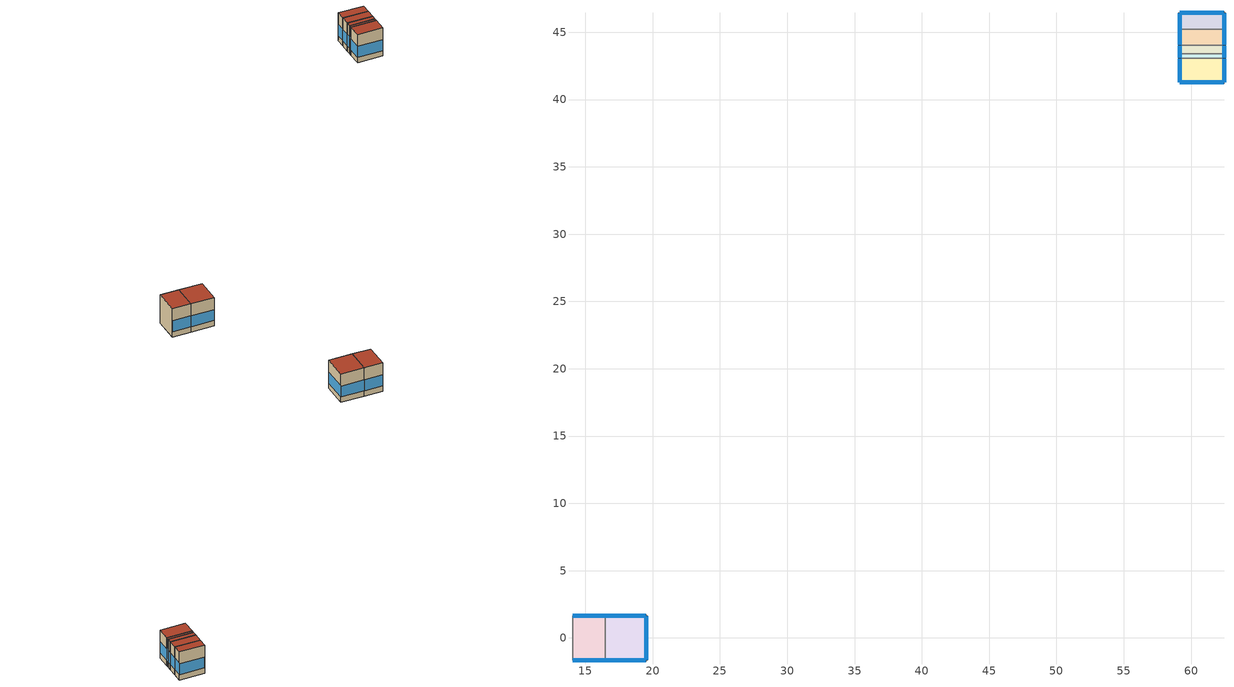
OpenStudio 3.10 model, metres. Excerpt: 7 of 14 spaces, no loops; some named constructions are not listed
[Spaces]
SecondarySchool Library  - Story ground
 floor ground (Foundation F 1.26W/m*K Perim 4.83m Area 7.97m2): 14.05,-1.65 14.05,1.65 16.46,1.65 16.46,-1.65 z0
 wall outside (SecondarySchool Library  - Story ground Wall 2 c tbd): 16.46,1.65 14.05,1.65 z0:3.96
 wall outside (SecondarySchool Library  - Story ground Wall 3 c tbd): 14.05,-1.65 16.46,-1.65 z0:3.96
 wall to SecondarySchool Mechanical  - Story ground: 14.05,1.65 14.05,-1.65 z0:3.96
 wall to SecondarySchool Office  - Story ground: 16.46,-1.65 16.46,1.65 z0:3.96
 window (Window U-0.91 SHGC 0.68): 16.44,1.65 14.07,1.65 / 14.07,-1.65 16.44,-1.65 z0.76:2.3
 roof outside (SecondarySchool Library  - Story ground RoofCeiling 1 c tbd): 16.46,-1.65 16.46,1.65 14.05,1.65 14.05,-1.65 z3.96
SecondarySchool Office  - Story ground
 floor ground (Foundation F 1.26W/m*K Perim 9.42m Area 10.09m2): 16.46,-1.65 16.46,1.65 19.52,1.65 19.52,-1.65 z0
 wall outside (SecondarySchool Office  - Story ground Wall 2 c tbd): 19.52,1.65 16.46,1.65 z0:3.96
 wall outside (SecondarySchool Office  - Story ground Wall 4 c tbd): 19.52,-1.65 19.52,1.65 z0:3.96
 wall outside (SecondarySchool Office  - Story ground Wall 3 c tbd): 16.46,-1.65 19.52,-1.65 z0:3.96
 window (Window U-0.91 SHGC 0.68): 19.5,1.65 16.49,1.65 / 16.49,-1.65 19.5,-1.65 / 19.52,-1.62 19.52,1.62 z0.76:2.29
 roof outside (SecondarySchool Office  - Story ground RoofCeiling 1 c tbd): 19.52,-1.65 19.52,1.65 16.46,1.65 16.46,-1.65 z3.96
SecondarySchool Cafeteria  - Story ground
 floor ground (Foundation F 1.26W/m*K Perim 6.89m Area 5.93m2): 62.45,41.27 59.15,41.27 59.15,43.07 62.45,43.07 z0
 wall outside (SecondarySchool Cafeteria  - Story ground Wall 4 c tbd): 59.15,41.27 62.45,41.27 z0:3.96
 wall outside (SecondarySchool Cafeteria  - Story ground Wall 2 c tbd): 59.15,43.07 59.15,41.27 z0:3.96
 wall outside (SecondarySchool Cafeteria  - Story ground Wall 3 c tbd): 62.45,41.27 62.45,43.07 z0:3.96
 wall to SecondarySchool Mechanical  - Story ground 1: 62.45,43.07 59.15,43.07 z0:3.96
 window (Window U-0.91 SHGC 0.68): 59.15,43.04 59.15,41.3 / 62.45,41.3 62.45,43.04 z0.76:2.31; 59.17,41.27 62.42,41.27 z0.76:2.29
 roof outside (SecondarySchool Cafeteria  - Story ground RoofCeiling 1 c tbd): 62.45,43.07 59.15,43.07 59.15,41.27 62.45,41.27 z3.96
SecondarySchool Mechanical  - Story ground 1
 floor ground (Foundation F 1.26W/m*K Perim 0.69m Area 1.13m2): 62.45,43.07 59.15,43.07 59.15,43.41 62.45,43.41 z0
 wall outside (SecondarySchool Mechanical  - Story ground 1 Wall 2 c tbd): 59.15,43.41 59.15,43.07 z0:3.96
 wall outside (SecondarySchool Mechanical  - Story ground 1 Wall 3 c tbd): 62.45,43.07 62.45,43.41 z0:3.96
 wall to SecondarySchool Kitchen  - Story ground: 62.45,43.41 59.15,43.41 z0:3.96
 window (Window U-0.91 SHGC 0.68): 59.15,43.39 59.15,43.1 / 62.45,43.1 62.45,43.39 z0.76:2.53
 roof outside (SecondarySchool Mechanical  - Story ground 1 RoofCeiling 1 c tbd): 62.45,43.41 59.15,43.41 59.15,43.07 62.45,43.07 z3.96
SecondarySchool Kitchen  - Story ground
 floor ground (Foundation F 1.26W/m*K Perim 1.24m Area 2.04m2): 62.45,43.41 59.15,43.41 59.15,44.03 62.45,44.03 z0
 wall outside (SecondarySchool Kitchen  - Story ground Wall 2 c tbd): 59.15,44.03 59.15,43.41 z0:3.96
 wall outside (SecondarySchool Kitchen  - Story ground Wall 3 c tbd): 62.45,43.41 62.45,44.03 z0:3.96
 wall to SecondarySchool Lobby  - Story ground: 62.45,44.03 59.15,44.03 z0:3.96
 window (Window U-0.91 SHGC 0.68): 59.15,44.01 59.15,43.44 / 62.45,43.44 62.45,44.01 z0.76:2.4
 roof outside (SecondarySchool Kitchen  - Story ground RoofCeiling 1 c tbd): 62.45,44.03 59.15,44.03 59.15,43.41 62.45,43.41 z3.96
SecondarySchool Lobby  - Story ground
 floor ground (Foundation F 1.26W/m*K Perim 2.41m Area 3.98m2): 62.45,44.03 59.15,44.03 59.15,45.24 62.45,45.24 z0
 wall outside (SecondarySchool Lobby  - Story ground Wall 2 c tbd): 59.15,45.24 59.15,44.03 z0:3.96
 wall outside (SecondarySchool Lobby  - Story ground Wall 3 c tbd): 62.45,44.03 62.45,45.24 z0:3.96
 wall to SecondarySchool Restroom  - Story ground: 62.45,45.24 59.15,45.24 z0:3.96
 window (Window U-0.91 SHGC 0.68): 59.15,45.21 59.15,44.06 / 62.45,44.06 62.45,45.21 z0.76:2.33
 roof outside (SecondarySchool Lobby  - Story ground RoofCeiling 1 c tbd): 62.45,45.24 59.15,45.24 59.15,44.03 62.45,44.03 z3.96
SecondarySchool Restroom  - Story ground
 floor ground (Foundation F 1.26W/m*K Perim 5.71m Area 3.98m2): 62.45,45.24 59.15,45.24 59.15,46.44 62.45,46.44 z0
 wall outside (SecondarySchool Restroom  - Story ground Wall 2 c tbd): 59.15,46.44 59.15,45.24 z0:3.96
 wall outside (SecondarySchool Restroom  - Story ground Wall 4 c tbd): 62.45,46.44 59.15,46.44 z0:3.96
 wall outside (SecondarySchool Restroom  - Story ground Wall 3 c tbd): 62.45,45.24 62.45,46.44 z0:3.96
 window (Window U-0.91 SHGC 0.68): 59.15,46.42 59.15,45.26 / 62.45,45.26 62.45,46.42 z0.76:2.33; 62.42,46.44 59.17,46.44 z0.76:2.29
 roof outside (SecondarySchool Restroom  - Story ground RoofCeiling 1 c tbd): 62.45,46.44 59.15,46.44 59.15,45.24 62.45,45.24 z3.96
[Schedule:Ruleset]
Name | Default Day Schedule | Summer Design Day Schedule | Winter Design Day Schedule
SecondarySchool Auditorium Occ | SecondarySchool Auditorium Occ Default | SecondarySchool Auditorium Occ Summer Design Day | SecondarySchool Auditorium Occ Winter Design Day
SecondarySchool Gym Occ | SecondarySchool Gym Occ Default | SecondarySchool Gym Occ Summer Design Day | SecondarySchool Gym Occ Winter Design Day
[Schedule:Day]
Clothing Schedule Summer Clothes: 24, 0, 0.5
SecondarySchool Auditorium Occ Default; SecondarySchool Auditorium Occ Wkdy Day: No, 4, 30, 0, 4, 45, 0.015625, 5, 0, 0.03125, 5, 15, 0.046875, 5, 30, 0.0625, 5, 45, 0.078125, 6, 0, 0.09375, 6, 15, 0.109375, 6, 30, 0.125, 6, 45, 0.140625, 7, 0, 0.15625, 7, 15, 0.171875, 7, 30, 0.1875, 7, 45, 0.203125, 8, 0, 0.21875, 8, 15, 0.234375, 8, 30, 0.25, 11, 15, 0.25, 11, 30, 0.3375, 11, 45, 0.425, 12, 0, 0.5125, 12, 15, 0.6, 12, 30, 0.6875, 12, 45, 0.775, 13, 0, 0.8625, 13, 15, 0.95, 13, 30, 0.7375, 13, 45, 0.525, 14, 0, 0.3125, 14, 15, 0.1, 14, 45, 0.1, 15, 0, 0.0916667, 15, 15, 0.0833333, 15, 30, 0.075, 15, 45, 0.0666667, 16, 0, 0.0583333, 16, 15, 0.05, 16, 30, 0.0416667, 16, 45, 0.0333333, 17, 0, 0.025, 17, 15, 0.0166667, 17, 30, 0.00833333, 17, 45, 0, 24, 0, 0
SecondarySchool Auditorium Occ Summer Design Day: No, 8, 0, 0, 17, 0, 0.15, 19, 0, 0.35, 24, 0, 0
SecondarySchool Auditorium Occ Wkdy|SmrDsn Day: No, 4, 30, 0, 4, 45, 0.009375, 5, 0, 0.01875, 5, 15, 0.028125, 5, 30, 0.0375, 5, 45, 0.046875, 6, 0, 0.05625, 6, 15, 0.065625, 6, 30, 0.075, 6, 45, 0.084375, 7, 0, 0.09375, 7, 15, 0.103125, 7, 30, 0.1125, 7, 45, 0.121875, 8, 0, 0.13125, 8, 15, 0.140625, 8, 30, 0.15, 13, 15, 0.15, 13, 30, 0.2, 13, 45, 0.25, 14, 0, 0.3, 14, 15, 0.35, 14, 30, 0.30625, 14, 45, 0.2625, 15, 0, 0.21875, 15, 15, 0.175, 15, 30, 0.13125, 15, 45, 0.0875, 16, 0, 0.04375, 16, 15, 0, 24, 0, 0
SecondarySchool Auditorium Occ Winter Design Day; SecondarySchool Gym Occ Winter Design Day: No, 24, 0, 0
Education_School BLDG_LIGHT_EndUseData Sun Day 1: No, 0, 15, 0.181636, 0, 30, 0.194518, 0, 45, 0.196215, 1, 0, 0.197912, 1, 15, 0.199609, 1, 30, 0.201305, 1, 45, 0.200958, 2, 0, 0.200611, 2, 15, 0.200263, 2, 30, 0.199916, 2, 45, 0.201096, 3, 0, 0.202277, 3, 15, 0.203458, 3, 30, 0.204639, 3, 45, 0.205884, 4, 0, 0.207129, 4, 15, 0.208374, 4, 30, 0.20962, 4, 45, 0.210513, 5, 0, 0.211406, 5, 15, 0.212299, 5, 30, 0.213192, 5, 45, 0.212471, 6, 0, 0.21175, 6, 15, 0.211029, 6, 30, 0.210308, 6, 45, 0.209341, 7, 0, 0.208374, 7, 15, 0.207407, 7, 30, 0.20644, 7, 45, 0.202583, 8, 0, 0.198726, 8, 15, 0.194869, 8, 30, 0.191011, 8, 45, 0.191406, 9, 0, 0.1918, 9, 15, 0.192195, 9, 30, 0.192589, 9, 45, 0.190059, 10, 0, 0.187528, 10, 15, 0.184998, 10, 30, 0.182467, 10, 45, 0.181459, 11, 0, 0.181454, 11, 15, 0.18145, 11, 30, 0.181446, 11, 45, 0.181442, 12, 0, 0.181438, 12, 15, 0.181433, 12, 30, 0.181429, 12, 45, 0.181425, 13, 0, 0.181421, 13, 15, 0.181416, 13, 30, 0.181412, 13, 45, 0.181408, 14, 0, 0.181404, 14, 15, 0.1814, 14, 30, 0.181395, 14, 45, 0.181424, 15, 0, 0.181453, 15, 15, 0.181482, 15, 30, 0.181511, 15, 45, 0.181452, 16, 0, 0.181394, 16, 15, 0.181335, 16, 30, 0.181277, 16, 45, 0.181334, 17, 0, 0.181392, 17, 15, 0.181449, 17, 30, 0.181507, 17, 45, 0.181512, 18, 0, 0.181518, 18, 15, 0.181523, 18, 30, 0.181529, 18, 45, 0.18145, 19, 0, 0.181371, 19, 15, 0.181292, 19, 30, 0.181213, 19, 45, 0.181434, 20, 0, 0.181655, 20, 15, 0.181877, 20, 30, 0.182098, 20, 45, 0.183271, 21, 0, 0.184445, 21, 15, 0.185618, 21, 30, 0.186791, 21, 45, 0.187529, 22, 0, 0.188267, 22, 15, 0.189005, 22, 30, 0.189743, 22, 45, 0.1901, 23, 0, 0.190457, 23, 15, 0.190814, 23, 30, 0.19117, 23, 45, 0.192007, 24, 0, 0.192844
Education_School BLDG_LIGHT_EndUseData Sun Day 2: No, 0, 15, 0.138713, 0, 30, 0.146493, 0, 45, 0.147015, 1, 0, 0.147537, 1, 15, 0.148059, 1, 30, 0.148581, 1, 45, 0.148992, 2, 0, 0.149402, 2, 15, 0.149813, 2, 30, 0.150223, 2, 45, 0.150577, 3, 0, 0.150932, 3, 15, 0.151286, 3, 30, 0.15164, 3, 45, 0.152899, 4, 0, 0.154158, 4, 15, 0.155416, 4, 30, 0.156675, 4, 45, 0.158159, 5, 0, 0.159642, 5, 15, 0.161125, 5, 30, 0.162609, 5, 45, 0.160639, 6, 0, 0.158669, 6, 15, 0.156699, 6, 30, 0.154729, 6, 45, 0.15358, 7, 0, 0.15243, 7, 15, 0.15128, 7, 30, 0.150131, 7, 45, 0.147483, 8, 0, 0.144835, 8, 15, 0.142188, 8, 30, 0.13954, 8, 45, 0.139239, 9, 0, 0.138939, 9, 15, 0.138639, 9, 30, 0.138338, 9, 45, 0.138927, 10, 0, 0.139516, 10, 15, 0.140105, 10, 30, 0.140693, 10, 45, 0.138348, 11, 0, 0.138339, 11, 15, 0.138331, 11, 30, 0.138322, 11, 45, 0.138313, 12, 0, 0.138305, 12, 15, 0.138296, 12, 30, 0.138287, 12, 45, 0.138278, 13, 0, 0.13827, 13, 15, 0.138261, 13, 30, 0.138252, 13, 45, 0.138244, 14, 0, 0.138235, 14, 15, 0.138226, 14, 30, 0.138218, 14, 45, 0.138224, 15, 0, 0.138231, 15, 15, 0.138237, 15, 30, 0.138244, 15, 45, 0.140943, 16, 0, 0.143642, 16, 15, 0.146342, 16, 30, 0.149041, 16, 45, 0.148571, 17, 0, 0.148102, 17, 15, 0.147632, 17, 30, 0.147162, 17, 45, 0.146671, 18, 0, 0.14618, 18, 15, 0.145689, 18, 30, 0.145198, 18, 45, 0.145166, 19, 0, 0.145133, 19, 15, 0.145101, 19, 30, 0.145068, 19, 45, 0.14601, 20, 0, 0.146952, 20, 15, 0.147894, 20, 30, 0.148835, 20, 45, 0.149125, 21, 0, 0.149414, 21, 15, 0.149703, 21, 30, 0.149992, 21, 45, 0.149979, 22, 0, 0.149966, 22, 15, 0.149953, 22, 30, 0.14994, 22, 45, 0.149765, 23, 0, 0.149591, 23, 15, 0.149416, 23, 30, 0.149241, 23, 45, 0.148554, 24, 0, 0.147867
Education_School BLDG_LIGHT_EndUseData Wkdy Day: No, 0, 15, 0.379671, 0, 30, 0.37965, 0, 45, 0.37963, 1, 0, 0.379609, 1, 15, 0.379594, 1, 30, 0.379579, 1, 45, 0.379564, 2, 0, 0.37955, 2, 15, 0.379471, 2, 30, 0.379392, 2, 45, 0.379313, 3, 0, 0.379234, 3, 15, 0.379521, 3, 30, 0.379808, 3, 45, 0.380095, 4, 0, 0.380382, 4, 15, 0.381122, 4, 30, 0.381862, 4, 45, 0.382602, 5, 0, 0.383342, 5, 15, 0.383969, 5, 30, 0.384596, 5, 45, 0.385223, 6, 0, 0.38585, 6, 15, 0.386845, 6, 30, 0.387841, 6, 45, 0.388836, 7, 0, 0.389831, 7, 15, 0.390782, 7, 30, 0.391732, 7, 45, 0.392682, 8, 0, 0.393633, 8, 15, 0.394375, 8, 30, 0.395117, 8, 45, 0.395859, 9, 0, 0.39713, 9, 15, 0.397269, 9, 30, 0.397408, 9, 45, 0.397547, 10, 0, 0.397855, 10, 15, 0.398164, 10, 30, 0.398472, 10, 45, 0.39878, 11, 0, 0.398883, 11, 15, 0.398987, 11, 30, 0.39909, 11, 45, 0.399193, 12, 0, 0.39875, 12, 15, 0.398307, 12, 30, 0.397864, 12, 45, 0.397421, 13, 0, 0.396456, 13, 15, 0.395492, 13, 30, 0.394527, 13, 45, 0.393563, 14, 0, 0.393084, 14, 15, 0.392605, 14, 30, 0.392126, 14, 45, 0.391647, 15, 0, 0.391001, 15, 15, 0.390355, 15, 30, 0.389709, 15, 45, 0.389063, 16, 0, 0.388369, 16, 15, 0.387675, 16, 30, 0.386981, 16, 45, 0.386288, 17, 0, 0.385743, 17, 15, 0.385198, 17, 30, 0.384653, 17, 45, 0.384108, 18, 0, 0.383183, 18, 15, 0.382258, 18, 30, 0.381333, 18, 45, 0.380408, 19, 0, 0.380263, 19, 15, 0.380118, 19, 30, 0.379973, 19, 45, 0.379828, 20, 0, 0.379829, 20, 15, 0.379831, 20, 30, 0.379833, 20, 45, 0.379835, 21, 0, 0.379846, 21, 15, 0.379858, 21, 30, 0.379869, 21, 45, 0.37988, 22, 0, 0.37986, 22, 15, 0.379839, 22, 30, 0.379818, 22, 45, 0.379797, 23, 0, 0.379776, 23, 15, 0.379755, 23, 30, 0.379734, 23, 45, 0.379713, 24, 0, 0.379692
Education_School BLDG_LIGHT_EndUseData Wkdy Day 1: No, 0, 15, 0.623908, 0, 30, 0.623906, 0, 45, 0.623905, 1, 0, 0.623903, 1, 15, 0.623912, 1, 30, 0.623921, 1, 45, 0.623931, 2, 0, 0.62394, 2, 15, 0.623943, 2, 30, 0.623947, 2, 45, 0.62395, 3, 0, 0.623954, 3, 15, 0.624221, 3, 30, 0.624487, 3, 45, 0.624754, 4, 0, 0.625021, 4, 15, 0.626397, 4, 30, 0.627772, 4, 45, 0.629148, 5, 0, 0.630523, 5, 15, 0.63368, 5, 30, 0.636836, 5, 45, 0.639992, 6, 0, 0.643149, 6, 15, 0.645616, 6, 30, 0.648083, 6, 45, 0.65055, 7, 0, 0.653017, 7, 15, 0.653223, 7, 30, 0.653429, 7, 45, 0.653635, 8, 0, 0.653841, 8, 15, 0.654807, 8, 30, 0.655774, 8, 45, 0.65674, 9, 0, 0.655718, 9, 15, 0.655751, 9, 30, 0.655784, 9, 45, 0.655817, 10, 0, 0.65575, 10, 15, 0.655683, 10, 30, 0.655616, 10, 45, 0.655549, 11, 0, 0.655026, 11, 15, 0.654502, 11, 30, 0.653979, 11, 45, 0.653456, 12, 0, 0.652558, 12, 15, 0.651661, 12, 30, 0.650763, 12, 45, 0.649866, 13, 0, 0.648443, 13, 15, 0.64702, 13, 30, 0.645597, 13, 45, 0.644174, 14, 0, 0.643063, 14, 15, 0.641951, 14, 30, 0.64084, 14, 45, 0.639729, 15, 0, 0.638298, 15, 15, 0.636867, 15, 30, 0.635436, 15, 45, 0.634005, 16, 0, 0.63336, 16, 15, 0.632716, 16, 30, 0.632071, 16, 45, 0.631426, 17, 0, 0.630533, 17, 15, 0.62964, 17, 30, 0.628746, 17, 45, 0.627853, 18, 0, 0.626897, 18, 15, 0.62594, 18, 30, 0.624984, 18, 45, 0.624028, 19, 0, 0.624011, 19, 15, 0.623994, 19, 30, 0.623977, 19, 45, 0.62396, 20, 0, 0.623957, 20, 15, 0.623955, 20, 30, 0.623952, 20, 45, 0.62395, 21, 0, 0.623944, 21, 15, 0.623938, 21, 30, 0.623931, 21, 45, 0.623925, 22, 0, 0.623923, 22, 15, 0.623922, 22, 30, 0.62392, 22, 45, 0.623918, 23, 0, 0.623917, 23, 15, 0.623915, 23, 30, 0.623913, 23, 45, 0.623911, 24, 0, 0.62391
Education_School BLDG_EQUIP_EndUseData Wkdy Day: No, 0, 15, 0.510921, 0, 30, 0.510789, 0, 45, 0.510657, 1, 0, 0.510525, 1, 15, 0.510401, 1, 30, 0.510278, 1, 45, 0.510154, 2, 0, 0.51003, 2, 15, 0.510372, 2, 30, 0.510715, 2, 45, 0.511057, 3, 0, 0.5114, 3, 15, 0.51225, 3, 30, 0.513099, 3, 45, 0.513949, 4, 0, 0.514799, 4, 15, 0.516829, 4, 30, 0.518859, 4, 45, 0.520889, 5, 0, 0.522919, 5, 15, 0.525419, 5, 30, 0.527919, 5, 45, 0.530419, 6, 0, 0.532919, 6, 15, 0.536022, 6, 30, 0.539124, 6, 45, 0.542227, 7, 0, 0.545329, 7, 15, 0.547738, 7, 30, 0.550148, 7, 45, 0.552557, 8, 0, 0.554967, 8, 15, 0.556523, 8, 30, 0.55808, 8, 45, 0.559637, 9, 0, 0.56389, 9, 15, 0.564315, 9, 30, 0.56474, 9, 45, 0.565165, 10, 0, 0.565516, 10, 15, 0.565867, 10, 30, 0.566217, 10, 45, 0.566568, 11, 0, 0.566601, 11, 15, 0.566634, 11, 30, 0.566667, 11, 45, 0.5667, 12, 0, 0.565372, 12, 15, 0.564043, 12, 30, 0.562715, 12, 45, 0.561386, 13, 0, 0.559414, 13, 15, 0.557442, 13, 30, 0.55547, 13, 45, 0.553498, 14, 0, 0.548341, 14, 15, 0.543184, 14, 30, 0.538027, 14, 45, 0.53287, 15, 0, 0.531083, 15, 15, 0.529297, 15, 30, 0.52751, 15, 45, 0.525724, 16, 0, 0.524412, 16, 15, 0.5231, 16, 30, 0.521788, 16, 45, 0.520476, 17, 0, 0.519828, 17, 15, 0.519181, 17, 30, 0.518533, 17, 45, 0.517885, 18, 0, 0.517304, 18, 15, 0.516722, 18, 30, 0.51614, 18, 45, 0.515558, 19, 0, 0.514959, 19, 15, 0.514359, 19, 30, 0.51376, 19, 45, 0.513161, 20, 0, 0.512551, 20, 15, 0.511942, 20, 30, 0.511332, 20, 45, 0.510723, 21, 0, 0.511103, 21, 15, 0.511482, 21, 30, 0.511862, 21, 45, 0.512241, 22, 0, 0.512109, 22, 15, 0.511977, 22, 30, 0.511845, 22, 45, 0.511713, 23, 0, 0.511581, 23, 15, 0.511449, 23, 30, 0.511317, 23, 45, 0.511185, 24, 0, 0.511053
Education_School BLDG_EQUIP_EndUseData Wkdy Day 1: No, 0, 15, 0.86895, 0, 30, 0.868793, 0, 45, 0.868635, 1, 0, 0.868478, 1, 15, 0.867168, 1, 30, 0.865859, 1, 45, 0.864549, 2, 0, 0.863239, 2, 15, 0.862867, 2, 30, 0.862495, 2, 45, 0.862122, 3, 0, 0.86175, 3, 15, 0.862816, 3, 30, 0.863882, 3, 45, 0.864948, 4, 0, 0.866014, 4, 15, 0.868779, 4, 30, 0.871544, 4, 45, 0.874309, 5, 0, 0.877074, 5, 15, 0.882029, 5, 30, 0.886984, 5, 45, 0.891938, 6, 0, 0.896893, 6, 15, 0.902399, 6, 30, 0.907906, 6, 45, 0.913412, 7, 0, 0.918918, 7, 15, 0.92386, 7, 30, 0.928801, 7, 45, 0.933742, 8, 0, 0.938683, 8, 15, 0.94121, 8, 30, 0.943737, 8, 45, 0.946264, 9, 0, 0.95261, 9, 15, 0.952958, 9, 30, 0.953307, 9, 45, 0.953655, 10, 0, 0.954197, 10, 15, 0.954738, 10, 30, 0.95528, 10, 45, 0.955821, 11, 0, 0.956241, 11, 15, 0.956661, 11, 30, 0.95708, 11, 45, 0.9575, 12, 0, 0.956644, 12, 15, 0.955788, 12, 30, 0.954931, 12, 45, 0.954075, 13, 0, 0.951151, 13, 15, 0.948227, 13, 30, 0.945303, 13, 45, 0.942379, 14, 0, 0.93231, 14, 15, 0.922242, 14, 30, 0.912173, 14, 45, 0.902105, 15, 0, 0.898101, 15, 15, 0.894098, 15, 30, 0.890094, 15, 45, 0.88609, 16, 0, 0.883403, 16, 15, 0.880716, 16, 30, 0.878029, 16, 45, 0.875342, 17, 0, 0.873971, 17, 15, 0.8726, 17, 30, 0.87123, 17, 45, 0.869859, 18, 0, 0.869351, 18, 15, 0.868844, 18, 30, 0.868336, 18, 45, 0.867828, 19, 0, 0.86784, 19, 15, 0.867852, 19, 30, 0.867864, 19, 45, 0.867876, 20, 0, 0.866632, 20, 15, 0.865388, 20, 30, 0.864144, 20, 45, 0.862901, 21, 0, 0.864806, 21, 15, 0.866711, 21, 30, 0.868617, 21, 45, 0.870522, 22, 0, 0.870365, 22, 15, 0.870208, 22, 30, 0.870051, 22, 45, 0.869893, 23, 0, 0.869736, 23, 15, 0.869579, 23, 30, 0.869422, 23, 45, 0.869264, 24, 0, 0.869107
SecondarySchool Gym Occ Default; SecondarySchool Gym Occ Wkdy Day: No, 4, 30, 0, 4, 45, 0.021875, 5, 0, 0.04375, 5, 15, 0.065625, 5, 30, 0.0875, 5, 45, 0.109375, 6, 0, 0.13125, 6, 15, 0.153125, 6, 30, 0.175, 6, 45, 0.196875, 7, 0, 0.21875, 7, 15, 0.240625, 7, 30, 0.2625, 7, 45, 0.284375, 8, 0, 0.30625, 8, 15, 0.328125, 8, 30, 0.35, 11, 15, 0.35, 11, 30, 0.4, 11, 45, 0.45, 12, 0, 0.5, 12, 15, 0.55, 12, 30, 0.6, 12, 45, 0.65, 13, 0, 0.7, 13, 15, 0.75, 13, 30, 0.8, 13, 45, 0.85, 14, 0, 0.9, 14, 15, 0.95, 15, 45, 0.95, 16, 0, 0.870833, 16, 15, 0.791667, 16, 30, 0.7125, 16, 45, 0.633333, 17, 0, 0.554167, 17, 15, 0.475, 17, 30, 0.395833, 17, 45, 0.316667, 18, 0, 0.2375, 18, 15, 0.158333, 18, 30, 0.0791667, 18, 45, 0, 24, 0, 0
SecondarySchool Gym Occ Summer Design Day: No, 8, 0, 0, 21, 0, 0.35, 24, 0, 0
SecondarySchool Gym Occ Wkdy|SmrDsn Day: No, 6, 30, 0, 17, 15, 0.35, 24, 0, 0
SecondarySchool Kitchen Gas Wkdy Day: No, 5, 30, 0.02, 5, 45, 0.03625, 6, 0, 0.0525, 6, 15, 0.06875, 6, 30, 0.085, 6, 45, 0.10125, 7, 0, 0.1175, 7, 15, 0.13375, 7, 30, 0.15, 7, 45, 0.157143, 8, 0, 0.164286, 8, 15, 0.171429, 8, 30, 0.178571, 8, 45, 0.185714, 9, 0, 0.192857, 9, 15, 0.2, 9, 30, 0.1875, 9, 45, 0.175, 10, 0, 0.1625, 10, 15, 0.15, 10, 30, 0.1375, 10, 45, 0.125, 11, 0, 0.1125, 11, 15, 0.1, 11, 30, 0.09, 11, 45, 0.08, 12, 0, 0.07, 12, 15, 0.06, 12, 30, 0.05, 12, 45, 0.04, 13, 0, 0.03, 13, 15, 0.02, 24, 0, 0.02
SecondarySchool Kitchen Gas Wkdy|SmrDsn Day: No, 5, 30, 0.02, 5, 45, 0.03, 6, 0, 0.04, 6, 15, 0.05, 6, 30, 0.06, 6, 45, 0.07, 7, 0, 0.08, 7, 15, 0.09, 7, 30, 0.1, 7, 45, 0.107143, 8, 0, 0.114286, 8, 15, 0.121429, 8, 30, 0.128571, 8, 45, 0.135714, 9, 0, 0.142857, 9, 15, 0.15, 9, 30, 0.14375, 9, 45, 0.1375, 10, 0, 0.13125, 10, 15, 0.125, 10, 30, 0.11875, 10, 45, 0.1125, 11, 0, 0.10625, 11, 15, 0.1, 11, 30, 0.09, 11, 45, 0.08, 12, 0, 0.07, 12, 15, 0.06, 12, 30, 0.05, 12, 45, 0.04, 13, 0, 0.03, 13, 15, 0.02, 24, 0, 0.02
SecondarySchool Office Occ Wkdy Day: No, 4, 30, 0, 4, 45, 0.059375, 5, 0, 0.11875, 5, 15, 0.178125, 5, 30, 0.2375, 5, 45, 0.296875, 6, 0, 0.35625, 6, 15, 0.415625, 6, 30, 0.475, 6, 45, 0.534375, 7, 0, 0.59375, 7, 15, 0.653125, 7, 30, 0.7125, 7, 45, 0.771875, 8, 0, 0.83125, 8, 15, 0.890625, 8, 30, 0.95, 12, 15, 0.95, 12, 30, 0.883333, 12, 45, 0.816667, 13, 0, 0.75, 13, 15, 0.683333, 13, 30, 0.616667, 13, 45, 0.55, 14, 0, 0.483333, 14, 15, 0.416667, 14, 30, 0.35, 14, 45, 0.283333, 15, 0, 0.216667, 15, 15, 0.15, 15, 45, 0.15, 16, 0, 0.1375, 16, 15, 0.125, 16, 30, 0.1125, 16, 45, 0.1, 17, 0, 0.0875, 17, 15, 0.075, 17, 30, 0.0625, 17, 45, 0.05, 18, 0, 0.0375, 18, 15, 0.025, 18, 30, 0.0125, 18, 45, 0, 24, 0, 0
SecondarySchool Office Occ Wkdy|SmrDsn Day: No, 6, 30, 0, 14, 15, 0.5, 24, 0, 0
Schedule Day 28; Schedule Day 29: 10, 0, 0, 20, 0, 1, 24, 0, 0
Education_School BLDG_EQUIP_EndUseData Wknd Day 3; Education_School BLDG_EQUIP_EndUseData Wknd Day 4; Education_School BLDG_EQUIP_EndUseData Wknd Day 7; Education_School BLDG_EQUIP_EndUseData Wknd Day 8: No, 0, 15, 0.139395, 0, 30, 0.3432, 0, 45, 0.341959, 1, 0, 0.340717, 1, 15, 0.339476, 1, 30, 0.338235, 1, 45, 0.334437, 2, 0, 0.33064, 2, 15, 0.326843, 2, 30, 0.323046, 2, 45, 0.315087, 3, 0, 0.307127, 3, 15, 0.299168, 3, 30, 0.291209, 3, 45, 0.281935, 4, 0, 0.272661, 4, 15, 0.263388, 4, 30, 0.254114, 4, 45, 0.248345, 5, 0, 0.242577, 5, 15, 0.236808, 5, 30, 0.231039, 5, 45, 0.228191, 6, 0, 0.225344, 6, 15, 0.222496, 6, 30, 0.219648, 6, 45, 0.218042, 7, 0, 0.216435, 7, 15, 0.214829, 7, 30, 0.213222, 7, 45, 0.209863, 8, 0, 0.206504, 8, 15, 0.203145, 8, 30, 0.199786, 8, 45, 0.189746, 9, 0, 0.179705, 9, 15, 0.169665, 9, 30, 0.159625, 9, 45, 0.154038, 10, 0, 0.148452, 10, 15, 0.142866, 10, 30, 0.13728, 10, 45, 0.142356, 11, 0, 0.142427, 11, 15, 0.142497, 11, 30, 0.142568, 11, 45, 0.142638, 12, 0, 0.142709, 12, 15, 0.142779, 12, 30, 0.14285, 12, 45, 0.14292, 13, 0, 0.142991, 13, 15, 0.143061, 13, 30, 0.143132, 13, 45, 0.143202, 14, 0, 0.143273, 14, 15, 0.143343, 14, 30, 0.143414, 14, 45, 0.145604, 15, 0, 0.147795, 15, 15, 0.149986, 15, 30, 0.152176, 15, 45, 0.155462, 16, 0, 0.158748, 16, 15, 0.162034, 16, 30, 0.16532, 16, 45, 0.170286, 17, 0, 0.175251, 17, 15, 0.180217, 17, 30, 0.185182, 17, 45, 0.193141, 18, 0, 0.201101, 18, 15, 0.20906, 18, 30, 0.217019, 18, 45, 0.226293, 19, 0, 0.235567, 19, 15, 0.24484, 19, 30, 0.254114, 19, 45, 0.262511, 20, 0, 0.270909, 20, 15, 0.279306, 20, 30, 0.287704, 20, 45, 0.289967, 21, 0, 0.292231, 21, 15, 0.294495, 21, 30, 0.296758, 21, 45, 0.303111, 22, 0, 0.309464, 22, 15, 0.315817, 22, 30, 0.32217, 22, 45, 0.325237, 23, 0, 0.328304, 23, 15, 0.331371, 23, 30, 0.334437, 23, 45, 0.336628, 24, 0, 0.338819
Education_School BLDG_EQUIP_EndUseData Wknd Day 5; Education_School BLDG_EQUIP_EndUseData Wknd Day 6: No, 0, 15, 0.155824, 0, 30, 0.282997, 0, 45, 0.284898, 1, 0, 0.286799, 1, 15, 0.288699, 1, 30, 0.2906, 1, 45, 0.289242, 2, 0, 0.287885, 2, 15, 0.286527, 2, 30, 0.28517, 2, 45, 0.28202, 3, 0, 0.27887, 3, 15, 0.275721, 3, 30, 0.272571, 3, 45, 0.27697, 4, 0, 0.281368, 4, 15, 0.285767, 4, 30, 0.290166, 4, 45, 0.286147, 5, 0, 0.282129, 5, 15, 0.27811, 5, 30, 0.274092, 5, 45, 0.265457, 6, 0, 0.256823, 6, 15, 0.248188, 6, 30, 0.239554, 6, 45, 0.227879, 7, 0, 0.216203, 7, 15, 0.204528, 7, 30, 0.192852, 7, 45, 0.181014, 8, 0, 0.169176, 8, 15, 0.157337, 8, 30, 0.145499, 8, 45, 0.138184, 9, 0, 0.13087, 9, 15, 0.123555, 9, 30, 0.11624, 9, 45, 0.119156, 10, 0, 0.122072, 10, 15, 0.124988, 10, 30, 0.127905, 10, 45, 0.160701, 11, 0, 0.160817, 11, 15, 0.160933, 11, 30, 0.161049, 11, 45, 0.161165, 12, 0, 0.161281, 12, 15, 0.161397, 12, 30, 0.161513, 12, 45, 0.161629, 13, 0, 0.161745, 13, 15, 0.161862, 13, 30, 0.161978, 13, 45, 0.162094, 14, 0, 0.16221, 14, 15, 0.162326, 14, 30, 0.162442, 14, 45, 0.162605, 15, 0, 0.162768, 15, 15, 0.162931, 15, 30, 0.163094, 15, 45, 0.161845, 16, 0, 0.160596, 16, 15, 0.159347, 16, 30, 0.158098, 16, 45, 0.1575, 17, 0, 0.156903, 17, 15, 0.156306, 17, 30, 0.155708, 17, 45, 0.159238, 18, 0, 0.162768, 18, 15, 0.166298, 18, 30, 0.169827, 18, 45, 0.169447, 19, 0, 0.169067, 19, 15, 0.168687, 19, 30, 0.168307, 19, 45, 0.172597, 20, 0, 0.176887, 20, 15, 0.181177, 20, 30, 0.185467, 20, 45, 0.195839, 21, 0, 0.206211, 21, 15, 0.216583, 21, 30, 0.226955, 21, 45, 0.233961, 22, 0, 0.240966, 22, 15, 0.247971, 22, 30, 0.254976, 22, 45, 0.258072, 23, 0, 0.261167, 23, 15, 0.264262, 23, 30, 0.267358, 23, 45, 0.271268, 24, 0, 0.275178
SecondarySchool Gym Occ Wknd Day 3; SecondarySchool Gym Occ Wknd Day 4; SecondarySchool Gym Occ Wknd Day 5; SecondarySchool Gym Occ Wknd Day 6; SecondarySchool Gym Occ Wknd Day 7; SecondarySchool Gym Occ Wknd Day 8; SecondarySchool Office Occ Wknd Day 3; SecondarySchool Office Occ Wknd Day 4; SecondarySchool Office Occ Wknd Day 5; SecondarySchool Office Occ Wknd Day 6; SecondarySchool Office Occ Wknd Day 7; SecondarySchool Office Occ Wknd Day 8; SecondarySchool Auditorium Occ Wknd Day 3; SecondarySchool Auditorium Occ Wknd Day 4; SecondarySchool Auditorium Occ Wknd Day 5; SecondarySchool Auditorium Occ Wknd Day 6; SecondarySchool Auditorium Occ Wknd Day 7; SecondarySchool Auditorium Occ Wknd Day 8: No, 10, 0, 0, 24, 0, 0
SecondarySchool Kitchen Gas Wknd Day 3; SecondarySchool Kitchen Gas Wknd Day 4; SecondarySchool Kitchen Gas Wknd Day 5; SecondarySchool Kitchen Gas Wknd Day 6; SecondarySchool Kitchen Gas Wknd Day 7; SecondarySchool Kitchen Gas Wknd Day 8: No, 10, 0, 0.02, 24, 0, 0.02
[Schedule:Rule] Date Specification Type=DateRange
Name | Schedule Ruleset | Rule Order | Day Schedule | Apply Monday | Apply Tuesday | Apply Wednesday | Apply Thursday | Apply Friday | Start Month | Start Day | End Month | End Day | Apply Saturday | Apply Sunday
Schedule Rule 2 | SecondarySchool Auditorium Occ | 7 | SecondarySchool Auditorium Occ Wkdy Day | Yes | Yes | Yes | Yes | Yes | 9 | 1 | 12 | 31
Schedule Rule 3 | SecondarySchool Auditorium Occ | 6 | SecondarySchool Auditorium Occ Wkdy|SmrDsn Day | Yes | Yes | Yes | Yes | Yes | 7 | 1 | 9 | 1
Schedule Rule 27 | SecondarySchool Gym Occ | 7 | SecondarySchool Gym Occ Wkdy Day | Yes | Yes | Yes | Yes | Yes | 9 | 1 | 12 | 31
Schedule Rule 28 | SecondarySchool Gym Occ | 6 | SecondarySchool Gym Occ Wkdy|SmrDsn Day | Yes | Yes | Yes | Yes | Yes | 7 | 1 | 9 | 1
Schedule Rule 26 | SecondarySchool Gym Occ | 5 | SecondarySchool Gym Occ Wknd Day 3 |  |  |  |  |  | 9 | 1 | 12 | 29 | Yes
Schedule Rule 61 | SecondarySchool Gym Occ | 4 | SecondarySchool Gym Occ Wknd Day 4 |  |  |  |  |  | 9 | 2 | 12 | 30 |  | Yes
Schedule Rule 62 | SecondarySchool Gym Occ | 3 | SecondarySchool Gym Occ Wknd Day 5 |  |  |  |  |  | 7 | 1 | 8 | 26 |  | Yes
Schedule Rule 63 | SecondarySchool Gym Occ | 2 | SecondarySchool Gym Occ Wknd Day 6 |  |  |  |  |  | 7 | 7 | 8 | 25 | Yes
Schedule Rule 64 | SecondarySchool Gym Occ | 1 | SecondarySchool Gym Occ Wknd Day 7 |  |  |  |  |  | 1 | 6 | 6 | 30 | Yes
Schedule Rule 65 | SecondarySchool Gym Occ | 0 | SecondarySchool Gym Occ Wknd Day 8 |  |  |  |  |  | 1 | 7 | 6 | 24 |  | Yes
Schedule Rule 39 | SecondarySchool Auditorium Occ | 5 | SecondarySchool Auditorium Occ Wknd Day 3 |  |  |  |  |  | 9 | 1 | 12 | 29 | Yes
Schedule Rule 40 | SecondarySchool Auditorium Occ | 4 | SecondarySchool Auditorium Occ Wknd Day 4 |  |  |  |  |  | 9 | 2 | 12 | 30 |  | Yes
Schedule Rule 41 | SecondarySchool Auditorium Occ | 3 | SecondarySchool Auditorium Occ Wknd Day 5 |  |  |  |  |  | 7 | 1 | 8 | 26 |  | Yes
Schedule Rule 69 | SecondarySchool Auditorium Occ | 2 | SecondarySchool Auditorium Occ Wknd Day 6 |  |  |  |  |  | 7 | 7 | 8 | 25 | Yes
Schedule Rule 70 | SecondarySchool Auditorium Occ | 1 | SecondarySchool Auditorium Occ Wknd Day 7 |  |  |  |  |  | 1 | 6 | 6 | 30 | Yes
Schedule Rule 71 | SecondarySchool Auditorium Occ | 0 | SecondarySchool Auditorium Occ Wknd Day 8 |  |  |  |  |  | 1 | 7 | 6 | 24 |  | Yes
